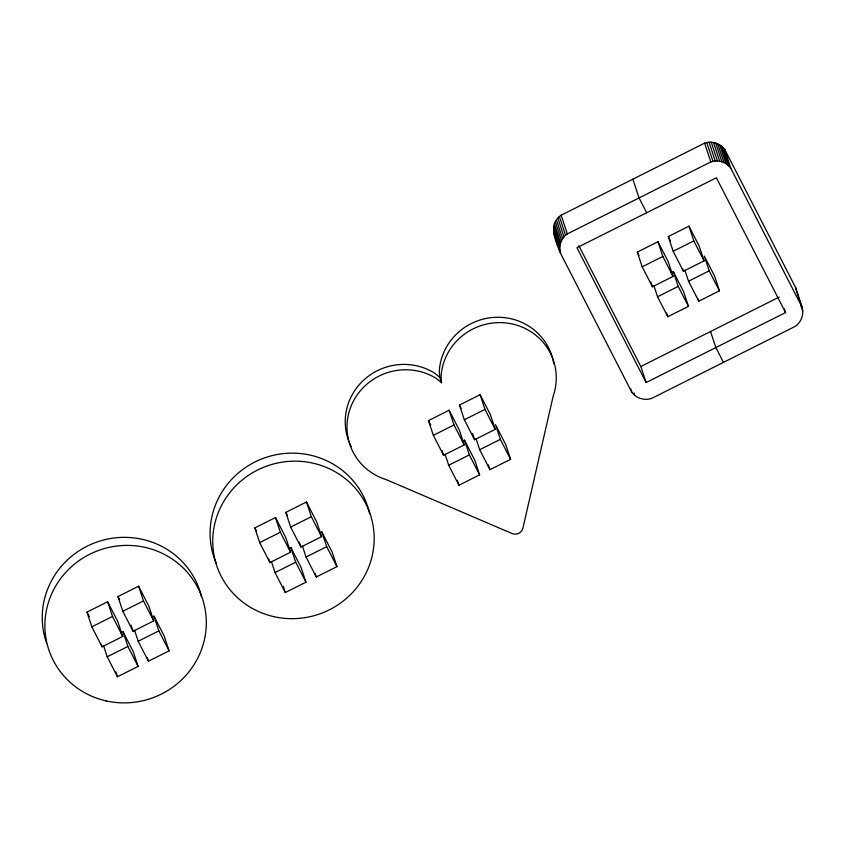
<?xml version="1.0" encoding="UTF-8"?>
<svg xmlns="http://www.w3.org/2000/svg" width="845" height="845" viewBox="0 0 845 845"><rect width="100%" height="100%" fill="white"/><g stroke="black" fill="none" stroke-linecap="round" stroke-linejoin="round"><path stroke-width="1.27" d="M560.615 253.479C558.122 246.391 561.133 238.068 567.322 233.917L710.803 161.934C717.87 159.451 726.394 161.944 730.735 168.123L801.905 306.83C804.387 313.917 801.377 322.241 795.187 326.392L651.717 398.386C644.64 400.868 636.127 398.365 631.785 392.186L560.615 253.479C555.894 242.23 547.486 224.062 561.154 215.232L704.593 143.132C711.807 140.576 720.014 143.513 724.704 149.364L795.832 287.987L801.905 306.83M637.32 252.095L657.98 241.733L668.226 261.707L673.085 276.421L652.424 286.782L642.179 266.809L637.32 252.095L639.021 255.433M668.3 236.547L688.96 226.185L699.216 246.159L704.075 260.873L683.415 271.234L673.169 251.261L668.3 236.547L670.581 240.994M642.179 266.809L662.839 256.447L657.98 241.733M673.169 251.261L693.829 240.899L688.96 226.185M671.057 272.84L673.349 271.689L683.594 291.662L688.464 306.376L667.803 316.738L657.558 296.764L653.903 285.737M657.558 296.764L678.208 286.402L673.349 271.689M688.538 281.216L709.198 270.854L704.339 256.141L714.585 276.114L719.444 290.828L698.794 301.19L688.538 281.216L684.894 270.189M428.468 420.599L449.128 410.226L459.374 430.2L464.243 444.914L443.583 455.275L433.337 435.302L428.468 420.599L430.749 425.035M459.458 405.051L480.118 394.678L490.364 414.652L495.233 429.366L474.573 439.727L464.327 419.754L459.458 405.051L461.169 408.378M433.337 435.302L453.997 424.94L449.128 410.226M464.327 419.754L484.977 409.392L480.118 394.678M86.972 612.129L107.632 601.767L117.877 621.74L122.736 636.443L102.087 646.816L91.83 626.842L86.972 612.129L89.243 616.565M117.962 596.581L138.612 586.219L148.868 606.192L153.727 620.895L133.066 631.268L122.821 611.294L117.962 596.581L119.663 599.908M254.82 527.914L275.481 517.541L285.726 537.515L290.595 552.229L269.935 562.59L259.69 542.627L254.82 527.914L256.531 531.241M285.811 512.366L306.471 501.993L316.717 521.967L321.575 536.681L300.926 547.042L290.669 527.079L285.811 512.366L287.522 515.693M91.83 626.842L112.491 616.47L107.632 601.767M122.821 611.294L143.481 600.932L138.612 586.219M259.69 542.627L280.35 532.255L275.481 517.541M290.669 527.079L311.33 516.707L306.471 501.993M462.204 441.343L464.496 440.182L474.753 460.155L479.611 474.869L458.951 485.231L448.706 465.268L445.061 454.23M784.34 308.879L785.565 312.576L646.119 382.542L640.816 366.498L779.101 297.113M448.706 465.268L469.366 454.895L464.496 440.182M479.696 449.72L500.356 439.347L495.487 424.644L505.732 444.607L510.602 459.321L489.942 469.683L479.696 449.72L476.041 438.682M120.708 632.873L123 631.722L133.246 651.696L138.115 666.409L117.455 676.771L107.209 656.797L103.555 645.76M151.688 617.325L153.991 616.174L164.236 636.148L169.095 650.861L148.445 661.223L138.189 641.249L134.545 630.212M288.557 548.659L290.849 547.507L301.095 567.481L305.964 582.184L285.304 592.556L275.058 572.583L271.414 561.545M319.547 533.111L321.839 531.959L332.085 551.933L336.954 566.636L316.294 577.008L306.048 557.035L302.394 545.997M107.209 656.797L127.87 646.436L123 631.722M138.189 641.249L158.849 630.888L153.991 616.174M275.058 572.583L295.718 562.21L290.849 547.507M306.048 557.035L326.709 546.662L321.839 531.959M441.523 382.753L441.079 376.342A57.819 56.076 -18.3 0 1 509.725 323.477A57.819 56.076 -18.3 0 1 553.253 395.851L522.854 528.326C521.608 532.963 516.76 535.35 512.302 533.617L386.239 479.643A57.819 56.076 -18.3 0 1 352.872 402.178A57.819 56.076 -18.3 0 1 436.559 378.613L441.523 382.753L439.759 377.398L434.784 373.258A57.819 56.076 -18.3 0 0 364.755 379.151A57.819 56.076 -18.3 0 0 351.224 446.582M785.565 312.576L716.391 177.767L576.945 247.733L646.119 382.542M693.829 240.899L704.075 260.873M709.198 270.854L719.444 290.828M646.668 212.75L639.031 197.857L632.852 179.161M723.489 362.452L715.842 347.559L710.539 331.515M662.839 256.447L673.085 276.421M678.208 286.402L688.464 306.376M578.857 245.747L640.816 366.498M554.183 234.878L556.58 239.536M484.977 409.392L495.233 429.366M500.356 439.347L510.602 459.321M453.997 424.94L464.243 444.914M469.366 454.895L479.611 474.869M311.33 516.707L321.575 536.681M326.709 546.662L336.954 566.636M280.35 532.255L290.595 552.229M295.718 562.21L305.964 582.184M143.481 600.932L153.727 620.895M158.849 630.888L169.095 650.861M112.491 616.47L122.736 636.443M127.87 646.436L138.115 666.409M630.507 388.446L631.785 392.186M553.443 228.234L559.77 246.983M717.722 143.977L723.964 162.567M554.331 223.872L560.647 242.663M796.613 291.472L802.465 308.953M723.098 147.759L729.341 166.423M553.813 226.059L560.066 244.807M800.68 304.876L802.75 311.129M721.524 146.206L727.725 164.912M719.739 144.896L725.929 163.624M715.694 143.048L721.884 161.775M713.518 142.52L719.708 161.247M711.279 142.266L717.468 160.994M706.79 142.615L712.979 161.342M704.593 143.132L710.803 161.934M697.981 298.739L698.794 301.19M682.612 268.784L683.415 271.234M666.589 313.062L667.803 316.738M650.808 281.881L652.424 286.782M633.961 392.904L634.785 395.397M561.154 215.232L567.322 233.917M559.369 216.584L565.558 235.311M556.432 219.964L562.622 238.691M555.313 221.897L561.502 240.614M553.855 232.639L560.045 251.366M488.325 464.782L489.942 469.683M472.545 433.601L474.573 439.727M457.335 480.33L458.951 485.231M441.956 450.374L443.583 455.275M315.079 573.322L316.294 577.008M299.299 542.141L300.926 547.042M283.276 586.419L285.304 592.556M268.721 558.915L269.935 562.59M147.22 657.547L148.445 661.223M131.038 625.131L133.066 631.268M115.828 671.87L117.455 676.771M101.273 644.365L102.087 646.816M709.039 142.161L715.219 161.025M553.644 230.453L559.76 249.19M557.901 218.263L563.974 236.906M724.704 149.364L730.735 168.123M795.832 287.987L796.201 290.226M439.759 377.398L439.305 370.997A57.819 56.076 -18.3 0 1 494.188 317.382A57.819 56.076 -18.3 0 1 553.802 363.804M216.309 563.541A80.951 78.511 -18.3 0 1 266.524 457.229A80.951 78.511 -18.3 0 1 369.645 513.644M46.581 642.961A80.951 78.511 -18.3 0 1 100.576 540.853A80.951 78.511 -18.3 0 1 201.501 596.612M274.055 616.702A80.951 78.511 -18.3 0 0 371.008 516.717A80.951 78.511 -18.3 0 0 235.301 486.35A80.951 78.511 -18.3 0 0 274.055 616.702M106.195 700.917A80.951 78.511 -18.3 0 0 203.149 600.932A80.951 78.511 -18.3 0 0 67.452 570.565A80.951 78.511 -18.3 0 0 106.195 700.917"/></g></svg>
